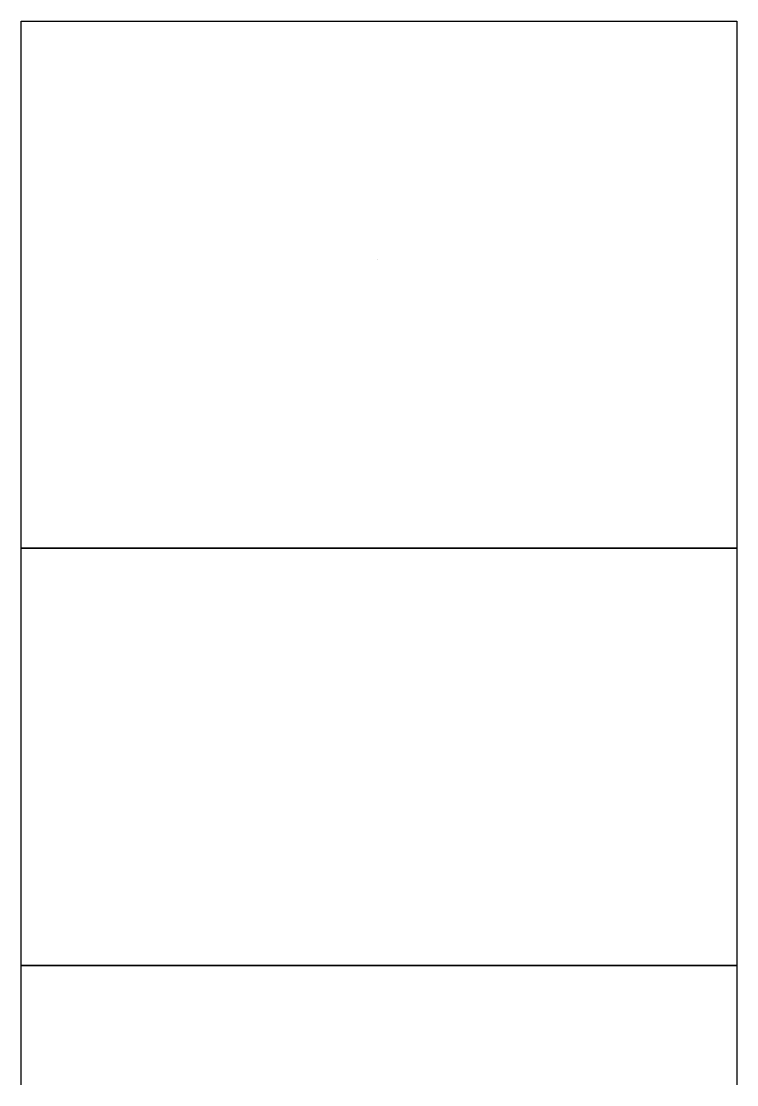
# Model space of a CAD drawing. Header units: inches. Extents: x 1.2 to 31.2, y 0.5 to 45.
import ezdxf

# ---------------------------------------------------------------- set-up
doc = ezdxf.new("R2010")
doc.units = ezdxf.units.IN
doc.header["$MEASUREMENT"] = 0

msp = doc.modelspace()

# ---------------------------------------------------------------- linework, layer by layer
at = {"extrusion": (0, -1, 6.12323e-17)}
for p, q in [((1.175, 0.451, 15), (1.175, 45.015, 15)), ((1.175, 45.015, 15), (1.175, 45.015)), ((1.175, 45.015), (31.175, 45.015)), ((31.175, 45.015, 15), (31.175, 0.451, 15))]:
    msp.add_line(p, q, dxfattribs=at)
msp.add_line((16.121, 35.015, 2.5), (16.121, 35.015, 19.86))
for centre, radius in [((16.175, 15, -22.94), 15), ((16.175, 15, -22.94), 12.445), ((16.175, 15, -5.451), 15)]:
    msp.add_circle(centre, radius, dxfattribs=at)

doc.saveas('drawing.dxf')
